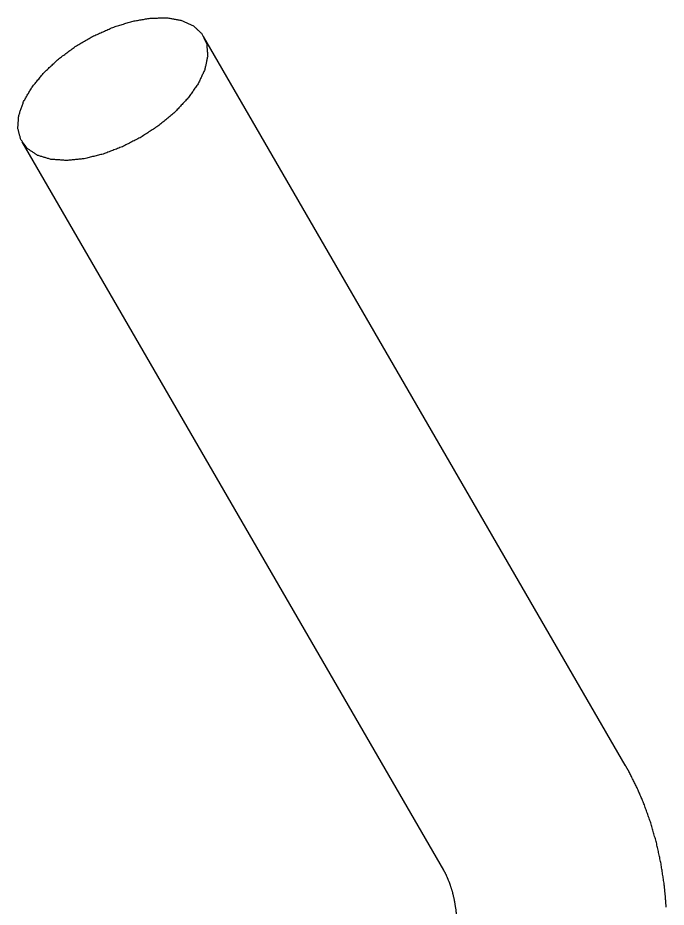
# Model space of a CAD drawing. Header units: millimetres. Extents: x 0 to 841, y 0 to 594.
# Drawn here: x 670.84 to 701.73, y 235.19 to 277.54 of the extents above; entities that cross this region are included whole.
import ezdxf

# ---------------------------------------------------------------- set-up
doc = ezdxf.new("R2010")
doc.units = ezdxf.units.MM
doc.layers.add('101', color=7, linetype='Continuous', true_color=0xffffff)

msp = doc.modelspace()

# ---------------------------------------------------------------- linework, layer by layer
at = {"layer": '101', "color": 251, "linetype": 'Continuous', "lineweight": 25}
for p, q in [((699.777, 241.964), (679.694, 276.649)), ((671.04, 271.639), (691.123, 236.953))]:
    msp.add_line(p, q, dxfattribs=at)
for points, knots in [([(672.084, 274.92), (671.524, 274.238), (671.121, 273.551), (670.891, 272.889), (670.845, 272.279), (670.984, 271.744), (671.303, 271.308), (671.787, 270.988), (672.419, 270.797), (673.171, 270.744), (674.013, 270.829), (674.91, 271.05), (675.826, 271.398), (676.723, 271.858), (677.565, 272.412), (678.317, 273.037), (678.948, 273.707), (679.432, 274.395), (679.75, 275.072), (679.888, 275.712), (679.841, 276.287), (679.612, 276.775), (679.208, 277.155), (678.647, 277.412), (677.952, 277.535), (677.151, 277.519), (676.277, 277.365), (675.365, 277.079), (674.454, 276.673), (673.58, 276.163), (672.779, 275.571), (672.084, 274.92)], [0, 0, 0.035925, 0.068305, 0.096808, 0.121722, 0.144183, 0.166148, 0.189779, 0.216609, 0.24728, 0.281705, 0.319301, 0.359161, 0.400182, 0.441169, 0.480928, 0.518367, 0.552591, 0.583041, 0.609665, 0.633152, 0.655086, 0.677638, 0.702734, 0.731455, 0.764051, 0.800158, 0.839014, 0.879601, 0.920755, 0.961274, 1, 1]), ([(701.729, 235.194), (701.686, 235.77), (701.624, 236.342), (701.471, 237.315), (701.262, 238.27), (700.994, 239.207), (700.668, 240.117), (700.32, 240.925), (699.924, 241.704), (699.851, 241.835), (699.777, 241.964)], [0, 0, 0.081262, 0.162097, 0.300656, 0.438279, 0.575349, 0.711328, 0.83516, 0.958096, 0.979059, 1, 1]), ([(691.123, 236.953), (691.194, 236.825), (691.263, 236.685), (691.403, 236.349), (691.529, 235.962), (691.631, 235.533), (691.705, 235.067), (691.728, 234.846), (691.745, 234.618)], [0, 0, 0.059985, 0.123975, 0.273378, 0.440474, 0.621402, 0.814939, 0.906256, 1, 1])]:
    msp.add_open_spline(points, degree=1, knots=knots, dxfattribs=at)

doc.saveas('drawing.dxf')
